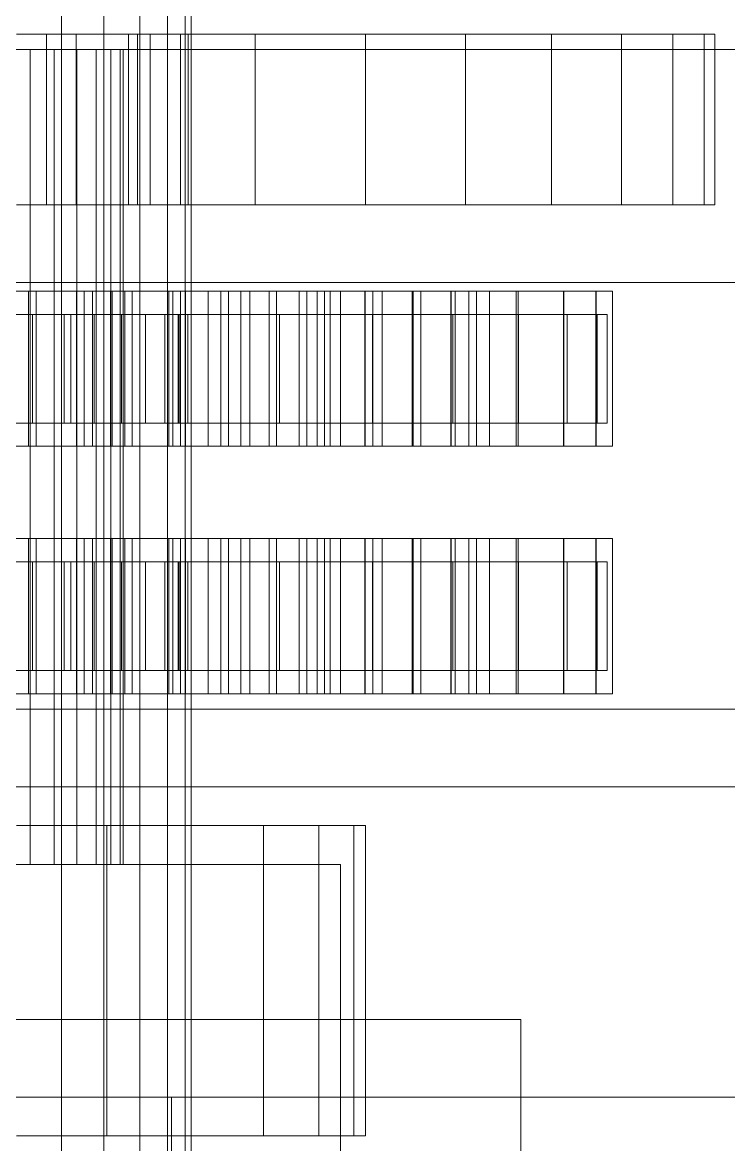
# Model space of a CAD drawing. Header units: millimetres. Extents: x -191664 to 191490, y -197311 to 10263.
# Drawn here: x 57447.9 to 57538.9, y -16606.1 to -16461.5 of the extents above; entities that cross this region are included whole.
import ezdxf

# ---------------------------------------------------------------- set-up
doc = ezdxf.new("R2010")
doc.units = ezdxf.units.MM
doc.layers.add('superior_secador', color=7, linetype='Continuous', lineweight=0)

msp = doc.modelspace()

# ---------------------------------------------------------------- linework, layer by layer
at = {"layer": 'superior_secador', "color": 9, "true_color": 0xbcc6c9}
for p, q in [((57452.94, -16380), (57452.94, -16640)), ((57458.37, -16380), (57458.37, -16640)), ((57463.03, -16380), (57463.03, -16640)), ((57466.6, -16380), (57466.6, -16640)), ((57468.85, -16380), (57468.85, -16640)), ((57469.62, -16640), (57469.62, -16380))]:
    msp.add_line(p, q, dxfattribs=at)
at = {"layer": 'superior_secador', "color": 252, "true_color": 0x8ba19a}
for p, q in [((57447.12, -16463), (57462.74, -16463)), ((57451.02, -16463), (57447.12, -16463)), ((57454.81, -16463), (57451.02, -16463)), ((57451.02, -16463), (57451.02, -16485)), ((57462.74, -16463), (57451.02, -16463)), ((57458.37, -16463), (57454.81, -16463)), ((57454.81, -16463), (57454.81, -16485)), ((57477.9, -16463), (57454.81, -16463)), ((57461.58, -16463), (57458.37, -16463)), ((57458.37, -16463), (57458.37, -16485)), ((57492.12, -16463), (57458.37, -16463)), ((57464.35, -16463), (57461.58, -16463)), ((57461.58, -16463), (57461.58, -16485)), ((57504.97, -16463), (57461.58, -16463)), ((57462.74, -16485), (57462.74, -16463)), ((57462.74, -16463), (57477.9, -16463)), ((57466.6, -16463), (57464.35, -16463)), ((57464.35, -16463), (57464.35, -16485)), ((57516.06, -16463), (57464.35, -16463)), ((57468.26, -16463), (57466.6, -16463)), ((57466.6, -16463), (57466.6, -16485)), ((57525.06, -16463), (57466.6, -16463)), ((57469.27, -16463), (57468.26, -16463)), ((57468.26, -16463), (57468.26, -16485)), ((57531.69, -16463), (57468.26, -16463)), ((57469.62, -16463), (57469.27, -16463)), ((57469.27, -16463), (57469.27, -16485)), ((57535.75, -16463), (57469.27, -16463)), ((57469.62, -16485), (57469.62, -16463)), ((57469.62, -16463), (57537.12, -16463)), ((57477.9, -16485), (57477.9, -16463)), ((57477.9, -16463), (57492.12, -16463)), ((57492.12, -16485), (57492.12, -16463)), ((57492.12, -16463), (57504.97, -16463)), ((57504.97, -16485), (57504.97, -16463)), ((57504.97, -16463), (57516.06, -16463)), ((57516.06, -16485), (57516.06, -16463)), ((57516.06, -16463), (57525.06, -16463)), ((57525.06, -16485), (57525.06, -16463)), ((57525.06, -16463), (57531.69, -16463)), ((57531.69, -16485), (57531.69, -16463)), ((57531.69, -16463), (57535.75, -16463)), ((57535.75, -16485), (57535.75, -16463)), ((57535.75, -16463), (57537.12, -16463)), ((57537.12, -16463), (57537.12, -16485)), ((57462.74, -16485), (57447.12, -16485)), ((57447.12, -16485), (57451.02, -16485)), ((57451.02, -16485), (57454.81, -16485)), ((57451.02, -16485), (57462.74, -16485)), ((57454.81, -16485), (57458.37, -16485)), ((57454.81, -16485), (57477.9, -16485)), ((57458.37, -16485), (57461.58, -16485)), ((57458.37, -16485), (57492.12, -16485)), ((57461.58, -16485), (57464.35, -16485)), ((57461.58, -16485), (57504.97, -16485)), ((57477.9, -16485), (57462.74, -16485)), ((57464.35, -16485), (57466.6, -16485)), ((57464.35, -16485), (57516.06, -16485)), ((57466.6, -16485), (57468.26, -16485)), ((57466.6, -16485), (57525.06, -16485)), ((57468.26, -16485), (57469.27, -16485)), ((57468.26, -16485), (57531.69, -16485)), ((57469.27, -16485), (57469.62, -16485)), ((57469.27, -16485), (57535.75, -16485)), ((57537.12, -16485), (57469.62, -16485)), ((57492.12, -16485), (57477.9, -16485)), ((57504.97, -16485), (57492.12, -16485)), ((57516.06, -16485), (57504.97, -16485)), ((57525.06, -16485), (57516.06, -16485)), ((57531.69, -16485), (57525.06, -16485)), ((57535.75, -16485), (57531.69, -16485)), ((57537.12, -16485), (57535.75, -16485)), ((57438.55, -16496.12), (57448.9, -16496.12)), ((57448.9, -16496.12), (57445.8, -16496.12)), ((57448.9, -16516.12), (57448.9, -16496.12)), ((57448.9, -16496.12), (57459.25, -16496.12)), ((57452.01, -16496.12), (57448.9, -16496.12)), ((57454.9, -16496.12), (57452.01, -16496.12)), ((57452.01, -16496.12), (57452.01, -16516.12)), ((57459.25, -16496.12), (57452.01, -16496.12)), ((57457.39, -16496.12), (57454.9, -16496.12)), ((57454.9, -16496.12), (57454.9, -16516.12)), ((57468.9, -16496.12), (57454.9, -16496.12)), ((57459.29, -16496.12), (57457.39, -16496.12)), ((57457.39, -16496.12), (57457.39, -16516.12)), ((57477.19, -16496.12), (57457.39, -16496.12)), ((57459.25, -16516.12), (57459.25, -16496.12)), ((57459.25, -16496.12), (57468.9, -16496.12)), ((57460.49, -16496.12), (57459.29, -16496.12)), ((57459.29, -16496.12), (57459.29, -16516.12)), ((57483.54, -16496.12), (57459.29, -16496.12)), ((57460.9, -16496.12), (57460.49, -16496.12)), ((57460.49, -16496.12), (57460.49, -16516.12)), ((57487.54, -16496.12), (57460.49, -16496.12)), ((57460.9, -16516.12), (57460.9, -16496.12)), ((57460.9, -16496.12), (57488.9, -16496.12)), ((57468.9, -16516.12), (57468.9, -16496.12)), ((57468.9, -16496.12), (57477.19, -16496.12)), ((57477.19, -16516.12), (57477.19, -16496.12)), ((57477.19, -16496.12), (57483.54, -16496.12)), ((57483.54, -16516.12), (57483.54, -16496.12)), ((57483.54, -16496.12), (57487.54, -16496.12)), ((57487.54, -16516.12), (57487.54, -16496.12)), ((57487.54, -16496.12), (57488.9, -16496.12)), ((57488.9, -16496.12), (57488.9, -16516.12)), ((57440.09, -16499.12), (57454.14, -16499.12)), ((57449.19, -16499.12), (57445.04, -16499.12)), ((57453.27, -16499.12), (57449.19, -16499.12)), ((57449.19, -16499.12), (57449.19, -16513.12)), ((57454.14, -16499.12), (57449.19, -16499.12)), ((57457.14, -16499.12), (57453.27, -16499.12)), ((57453.27, -16499.12), (57453.27, -16513.12)), ((57467.95, -16499.12), (57453.27, -16499.12)), ((57454.14, -16513.12), (57454.14, -16499.12)), ((57454.14, -16499.12), (57467.95, -16499.12)), ((57460.68, -16499.12), (57457.14, -16499.12)), ((57457.14, -16499.12), (57457.14, -16513.12)), ((57481.04, -16499.12), (57457.14, -16499.12)), ((57463.74, -16499.12), (57460.68, -16499.12)), ((57460.68, -16499.12), (57460.68, -16513.12)), ((57492.99, -16499.12), (57460.68, -16499.12)), ((57466.25, -16499.12), (57463.74, -16499.12)), ((57463.74, -16499.12), (57463.74, -16513.12)), ((57503.37, -16499.12), (57463.74, -16499.12)), ((57468.1, -16499.12), (57466.25, -16499.12)), ((57466.25, -16499.12), (57466.25, -16513.12)), ((57511.83, -16499.12), (57466.25, -16499.12)), ((57467.95, -16513.12), (57467.95, -16499.12)), ((57467.95, -16499.12), (57481.04, -16499.12)), ((57469.23, -16499.12), (57468.1, -16499.12)), ((57468.1, -16499.12), (57468.1, -16513.12)), ((57518.09, -16499.12), (57468.1, -16499.12)), ((57469.62, -16499.12), (57469.23, -16499.12)), ((57469.23, -16499.12), (57469.23, -16513.12)), ((57521.94, -16499.12), (57469.23, -16499.12)), ((57469.62, -16513.12), (57469.62, -16499.12)), ((57469.62, -16499.12), (57523.23, -16499.12)), ((57481.04, -16513.12), (57481.04, -16499.12)), ((57481.04, -16499.12), (57492.99, -16499.12)), ((57492.99, -16513.12), (57492.99, -16499.12)), ((57492.99, -16499.12), (57503.37, -16499.12)), ((57503.37, -16513.12), (57503.37, -16499.12)), ((57503.37, -16499.12), (57511.83, -16499.12)), ((57511.83, -16513.12), (57511.83, -16499.12)), ((57511.83, -16499.12), (57518.09, -16499.12)), ((57518.09, -16513.12), (57518.09, -16499.12)), ((57518.09, -16499.12), (57521.94, -16499.12)), ((57521.94, -16513.12), (57521.94, -16499.12)), ((57521.94, -16499.12), (57523.23, -16499.12)), ((57523.23, -16499.12), (57523.23, -16513.12)), ((57454.14, -16513.12), (57440.09, -16513.12)), ((57445.04, -16513.12), (57449.19, -16513.12)), ((57449.19, -16513.12), (57453.27, -16513.12)), ((57449.19, -16513.12), (57454.14, -16513.12)), ((57453.27, -16513.12), (57457.14, -16513.12)), ((57453.27, -16513.12), (57467.95, -16513.12)), ((57467.95, -16513.12), (57454.14, -16513.12)), ((57457.14, -16513.12), (57460.68, -16513.12)), ((57457.14, -16513.12), (57481.04, -16513.12)), ((57460.68, -16513.12), (57463.74, -16513.12)), ((57460.68, -16513.12), (57492.99, -16513.12)), ((57463.74, -16513.12), (57466.25, -16513.12)), ((57463.74, -16513.12), (57503.37, -16513.12)), ((57466.25, -16513.12), (57468.1, -16513.12)), ((57466.25, -16513.12), (57511.83, -16513.12)), ((57481.04, -16513.12), (57467.95, -16513.12)), ((57468.1, -16513.12), (57469.23, -16513.12)), ((57468.1, -16513.12), (57518.09, -16513.12)), ((57469.23, -16513.12), (57469.62, -16513.12)), ((57469.23, -16513.12), (57521.94, -16513.12)), ((57523.23, -16513.12), (57469.62, -16513.12)), ((57492.99, -16513.12), (57481.04, -16513.12)), ((57503.37, -16513.12), (57492.99, -16513.12)), ((57511.83, -16513.12), (57503.37, -16513.12)), ((57518.09, -16513.12), (57511.83, -16513.12)), ((57521.94, -16513.12), (57518.09, -16513.12)), ((57523.23, -16513.12), (57521.94, -16513.12)), ((57448.9, -16516.12), (57438.55, -16516.12)), ((57445.8, -16516.12), (57448.9, -16516.12)), ((57459.25, -16516.12), (57448.9, -16516.12)), ((57448.9, -16516.12), (57452.01, -16516.12)), ((57452.01, -16516.12), (57454.9, -16516.12)), ((57452.01, -16516.12), (57459.25, -16516.12)), ((57454.9, -16516.12), (57457.39, -16516.12)), ((57454.9, -16516.12), (57468.9, -16516.12)), ((57457.39, -16516.12), (57459.29, -16516.12)), ((57457.39, -16516.12), (57477.19, -16516.12)), ((57468.9, -16516.12), (57459.25, -16516.12)), ((57459.29, -16516.12), (57460.49, -16516.12)), ((57459.29, -16516.12), (57483.54, -16516.12)), ((57460.49, -16516.12), (57460.9, -16516.12)), ((57460.49, -16516.12), (57487.54, -16516.12)), ((57488.9, -16516.12), (57460.9, -16516.12)), ((57477.19, -16516.12), (57468.9, -16516.12)), ((57483.54, -16516.12), (57477.19, -16516.12)), ((57487.54, -16516.12), (57483.54, -16516.12)), ((57488.9, -16516.12), (57487.54, -16516.12)), ((57438.55, -16528), (57448.9, -16528)), ((57448.9, -16528), (57445.8, -16528)), ((57448.9, -16548), (57448.9, -16528)), ((57448.9, -16528), (57459.25, -16528)), ((57452.01, -16528), (57448.9, -16528)), ((57454.9, -16528), (57452.01, -16528)), ((57452.01, -16528), (57452.01, -16548)), ((57459.25, -16528), (57452.01, -16528)), ((57457.39, -16528), (57454.9, -16528)), ((57454.9, -16528), (57454.9, -16548)), ((57468.9, -16528), (57454.9, -16528)), ((57459.29, -16528), (57457.39, -16528)), ((57457.39, -16528), (57457.39, -16548)), ((57477.19, -16528), (57457.39, -16528)), ((57459.25, -16548), (57459.25, -16528)), ((57459.25, -16528), (57468.9, -16528)), ((57460.49, -16528), (57459.29, -16528)), ((57459.29, -16528), (57459.29, -16548)), ((57483.54, -16528), (57459.29, -16528)), ((57460.9, -16528), (57460.49, -16528)), ((57460.49, -16528), (57460.49, -16548)), ((57487.54, -16528), (57460.49, -16528)), ((57460.9, -16548), (57460.9, -16528)), ((57460.9, -16528), (57488.9, -16528)), ((57468.9, -16548), (57468.9, -16528)), ((57468.9, -16528), (57477.19, -16528)), ((57477.19, -16548), (57477.19, -16528)), ((57477.19, -16528), (57483.54, -16528)), ((57483.54, -16548), (57483.54, -16528)), ((57483.54, -16528), (57487.54, -16528)), ((57487.54, -16548), (57487.54, -16528)), ((57487.54, -16528), (57488.9, -16528)), ((57488.9, -16528), (57488.9, -16548)), ((57440.09, -16531), (57454.14, -16531)), ((57449.19, -16531), (57445.04, -16531)), ((57453.27, -16531), (57449.19, -16531)), ((57449.19, -16531), (57449.19, -16545)), ((57454.14, -16531), (57449.19, -16531)), ((57457.14, -16531), (57453.27, -16531)), ((57453.27, -16531), (57453.27, -16545)), ((57467.95, -16531), (57453.27, -16531)), ((57454.14, -16545), (57454.14, -16531)), ((57454.14, -16531), (57467.95, -16531)), ((57460.68, -16531), (57457.14, -16531)), ((57457.14, -16531), (57457.14, -16545)), ((57481.04, -16531), (57457.14, -16531)), ((57463.74, -16531), (57460.68, -16531)), ((57460.68, -16531), (57460.68, -16545)), ((57492.99, -16531), (57460.68, -16531)), ((57466.25, -16531), (57463.74, -16531)), ((57463.74, -16531), (57463.74, -16545)), ((57503.37, -16531), (57463.74, -16531)), ((57468.1, -16531), (57466.25, -16531)), ((57466.25, -16531), (57466.25, -16545)), ((57511.83, -16531), (57466.25, -16531)), ((57467.95, -16545), (57467.95, -16531)), ((57467.95, -16531), (57481.04, -16531)), ((57469.23, -16531), (57468.1, -16531)), ((57468.1, -16531), (57468.1, -16545)), ((57518.09, -16531), (57468.1, -16531)), ((57469.62, -16531), (57469.23, -16531)), ((57469.23, -16531), (57469.23, -16545)), ((57521.94, -16531), (57469.23, -16531)), ((57469.62, -16545), (57469.62, -16531)), ((57469.62, -16531), (57523.23, -16531)), ((57481.04, -16545), (57481.04, -16531)), ((57481.04, -16531), (57492.99, -16531)), ((57492.99, -16545), (57492.99, -16531)), ((57492.99, -16531), (57503.37, -16531)), ((57503.37, -16545), (57503.37, -16531)), ((57503.37, -16531), (57511.83, -16531)), ((57511.83, -16545), (57511.83, -16531)), ((57511.83, -16531), (57518.09, -16531)), ((57518.09, -16545), (57518.09, -16531)), ((57518.09, -16531), (57521.94, -16531)), ((57521.94, -16545), (57521.94, -16531)), ((57521.94, -16531), (57523.23, -16531)), ((57523.23, -16531), (57523.23, -16545)), ((57454.14, -16545), (57440.09, -16545)), ((57445.04, -16545), (57449.19, -16545)), ((57449.19, -16545), (57453.27, -16545)), ((57449.19, -16545), (57454.14, -16545)), ((57453.27, -16545), (57457.14, -16545)), ((57453.27, -16545), (57467.95, -16545)), ((57467.95, -16545), (57454.14, -16545)), ((57457.14, -16545), (57460.68, -16545)), ((57457.14, -16545), (57481.04, -16545)), ((57460.68, -16545), (57463.74, -16545)), ((57460.68, -16545), (57492.99, -16545)), ((57463.74, -16545), (57466.25, -16545)), ((57463.74, -16545), (57503.37, -16545)), ((57466.25, -16545), (57468.1, -16545)), ((57466.25, -16545), (57511.83, -16545)), ((57481.04, -16545), (57467.95, -16545)), ((57468.1, -16545), (57469.23, -16545)), ((57468.1, -16545), (57518.09, -16545)), ((57469.23, -16545), (57469.62, -16545)), ((57469.23, -16545), (57521.94, -16545)), ((57523.23, -16545), (57469.62, -16545)), ((57492.99, -16545), (57481.04, -16545)), ((57503.37, -16545), (57492.99, -16545)), ((57511.83, -16545), (57503.37, -16545)), ((57518.09, -16545), (57511.83, -16545)), ((57521.94, -16545), (57518.09, -16545)), ((57523.23, -16545), (57521.94, -16545)), ((57448.9, -16548), (57438.55, -16548)), ((57445.8, -16548), (57448.9, -16548)), ((57459.25, -16548), (57448.9, -16548)), ((57448.9, -16548), (57452.01, -16548)), ((57452.01, -16548), (57454.9, -16548)), ((57452.01, -16548), (57459.25, -16548)), ((57454.9, -16548), (57457.39, -16548)), ((57454.9, -16548), (57468.9, -16548)), ((57457.39, -16548), (57459.29, -16548)), ((57457.39, -16548), (57477.19, -16548)), ((57468.9, -16548), (57459.25, -16548)), ((57459.29, -16548), (57460.49, -16548)), ((57459.29, -16548), (57483.54, -16548)), ((57460.49, -16548), (57460.9, -16548)), ((57460.49, -16548), (57487.54, -16548)), ((57488.9, -16548), (57460.9, -16548)), ((57477.19, -16548), (57468.9, -16548)), ((57483.54, -16548), (57477.19, -16548)), ((57487.54, -16548), (57483.54, -16548)), ((57488.9, -16548), (57487.54, -16548)), ((57447.12, -16565), (57458.76, -16565)), ((57452.94, -16565), (57447.12, -16565)), ((57458.37, -16565), (57452.94, -16565)), ((57452.94, -16565), (57452.94, -16605)), ((57458.76, -16565), (57452.94, -16565)), ((57463.03, -16565), (57458.37, -16565)), ((57458.37, -16565), (57458.37, -16605)), ((57469.62, -16565), (57458.37, -16565)), ((57458.76, -16605), (57458.76, -16565)), ((57458.76, -16565), (57469.62, -16565)), ((57466.6, -16565), (57463.03, -16565)), ((57463.03, -16565), (57463.03, -16605)), ((57478.94, -16565), (57463.03, -16565)), ((57468.85, -16565), (57466.6, -16565)), ((57466.6, -16565), (57466.6, -16605)), ((57486.09, -16565), (57466.6, -16565)), ((57469.62, -16565), (57468.85, -16565)), ((57468.85, -16565), (57468.85, -16605)), ((57490.58, -16565), (57468.85, -16565)), ((57469.62, -16605), (57469.62, -16565)), ((57469.62, -16565), (57492.12, -16565)), ((57469.62, -16565), (57478.94, -16565)), ((57478.94, -16605), (57478.94, -16565)), ((57478.94, -16565), (57486.09, -16565)), ((57486.09, -16605), (57486.09, -16565)), ((57486.09, -16565), (57490.58, -16565)), ((57490.58, -16605), (57490.58, -16565)), ((57490.58, -16565), (57492.12, -16565)), ((57492.12, -16565), (57492.12, -16605)), ((57458.76, -16605), (57447.12, -16605)), ((57447.12, -16605), (57452.94, -16605)), ((57452.94, -16605), (57458.37, -16605)), ((57452.94, -16605), (57458.76, -16605)), ((57458.37, -16605), (57463.03, -16605)), ((57458.37, -16605), (57469.62, -16605)), ((57469.62, -16605), (57458.76, -16605)), ((57463.03, -16605), (57466.6, -16605)), ((57463.03, -16605), (57478.94, -16605)), ((57466.6, -16605), (57468.85, -16605)), ((57466.6, -16605), (57486.09, -16605)), ((57468.85, -16605), (57469.62, -16605)), ((57468.85, -16605), (57490.58, -16605)), ((57492.12, -16605), (57469.62, -16605)), ((57478.94, -16605), (57469.62, -16605)), ((57486.09, -16605), (57478.94, -16605)), ((57490.58, -16605), (57486.09, -16605)), ((57492.12, -16605), (57490.58, -16605))]:
    msp.add_line(p, q, dxfattribs=at)
at = {"layer": 'superior_secador', "color": 117, "true_color": 0x356c64}
for p, q in [((57542.12, -16465), (57352.12, -16465)), ((57352.12, -16560), (57542.12, -16560))]:
    msp.add_line(p, q, dxfattribs=at)
at = {"layer": 'superior_secador', "color": 253, "true_color": 0xabb8bc}
for p, q in [((57448.9, -16465), (57445.8, -16465)), ((57452.01, -16465), (57448.9, -16465)), ((57448.9, -16465), (57448.9, -16570)), ((57454.9, -16465), (57452.01, -16465)), ((57452.01, -16465), (57452.01, -16570)), ((57457.39, -16465), (57454.9, -16465)), ((57454.9, -16465), (57454.9, -16570)), ((57459.29, -16465), (57457.39, -16465)), ((57457.39, -16465), (57457.39, -16570)), ((57460.49, -16465), (57459.29, -16465)), ((57459.29, -16465), (57459.29, -16570)), ((57460.49, -16465), (57460.9, -16465)), ((57460.49, -16465), (57460.49, -16570)), ((57460.9, -16570), (57460.9, -16465)), ((57448.9, -16570), (57445.8, -16570)), ((57452.01, -16570), (57448.9, -16570)), ((57454.9, -16570), (57452.01, -16570)), ((57457.39, -16570), (57454.9, -16570)), ((57459.29, -16570), (57457.39, -16570)), ((57460.49, -16570), (57459.29, -16570)), ((57460.9, -16570), (57460.49, -16570))]:
    msp.add_line(p, q, dxfattribs=at)
at = {"layer": 'superior_secador', "color": 55, "true_color": 0xb9a24b}
msp.add_line((57557.12, -16495), (57167.12, -16495), dxfattribs=at)
at = {"layer": 'superior_secador', "color": 8, "true_color": 0x657a85}
for p, q in [((57449.66, -16496.12), (57436.3, -16496.12)), ((57455.86, -16496.12), (57442.5, -16496.12)), ((57442.5, -16496.12), (57448.7, -16496.12)), ((57449.66, -16496.12), (57443.46, -16496.12)), ((57446.75, -16496.12), (57459.47, -16496.12)), ((57456.92, -16496.12), (57446.83, -16496.12)), ((57448.7, -16496.12), (57448.7, -16516.12)), ((57462.05, -16496.12), (57448.7, -16496.12)), ((57448.7, -16496.12), (57454.89, -16496.12)), ((57449.66, -16516.12), (57449.66, -16496.12)), ((57455.86, -16496.12), (57449.66, -16496.12)), ((57454.89, -16496.12), (57454.89, -16516.12)), ((57468.25, -16496.12), (57454.89, -16496.12)), ((57454.89, -16496.12), (57461.09, -16496.12)), ((57455.86, -16516.12), (57455.86, -16496.12)), ((57462.05, -16496.12), (57455.86, -16496.12)), ((57466.76, -16496.12), (57456.92, -16496.12)), ((57456.92, -16496.12), (57456.92, -16516.12)), ((57459.47, -16496.12), (57456.92, -16496.12)), ((57459.47, -16516.12), (57459.47, -16496.12)), ((57459.47, -16496.12), (57471.85, -16496.12)), ((57461.09, -16496.12), (57461.09, -16516.12)), ((57474.45, -16496.12), (57461.09, -16496.12)), ((57461.09, -16496.12), (57467.28, -16496.12)), ((57462.05, -16516.12), (57462.05, -16496.12)), ((57468.25, -16496.12), (57462.05, -16496.12)), ((57476.05, -16496.12), (57466.76, -16496.12)), ((57466.76, -16496.12), (57466.76, -16516.12)), ((57471.85, -16496.12), (57466.76, -16496.12)), ((57467.28, -16496.12), (57467.28, -16516.12)), ((57480.64, -16496.12), (57467.28, -16496.12)), ((57467.28, -16496.12), (57473.48, -16496.12)), ((57468.25, -16516.12), (57468.25, -16496.12)), ((57474.45, -16496.12), (57468.25, -16496.12)), ((57471.85, -16516.12), (57471.85, -16496.12)), ((57471.85, -16496.12), (57483.56, -16496.12)), ((57473.48, -16496.12), (57473.48, -16516.12)), ((57486.84, -16496.12), (57473.48, -16496.12)), ((57473.48, -16496.12), (57479.68, -16496.12)), ((57474.45, -16516.12), (57474.45, -16496.12)), ((57480.64, -16496.12), (57474.45, -16496.12)), ((57484.55, -16496.12), (57476.05, -16496.12)), ((57476.05, -16496.12), (57476.05, -16516.12)), ((57483.56, -16496.12), (57476.05, -16496.12)), ((57479.68, -16496.12), (57479.68, -16516.12)), ((57493.03, -16496.12), (57479.68, -16496.12)), ((57479.68, -16496.12), (57485.87, -16496.12)), ((57480.64, -16516.12), (57480.64, -16496.12)), ((57486.84, -16496.12), (57480.64, -16496.12)), ((57483.56, -16516.12), (57483.56, -16496.12)), ((57483.56, -16496.12), (57494.26, -16496.12)), ((57492.02, -16496.12), (57484.55, -16496.12)), ((57484.55, -16496.12), (57484.55, -16516.12)), ((57494.26, -16496.12), (57484.55, -16496.12)), ((57485.87, -16496.12), (57485.87, -16516.12)), ((57499.23, -16496.12), (57485.87, -16496.12)), ((57485.87, -16496.12), (57492.07, -16496.12)), ((57486.84, -16516.12), (57486.84, -16496.12)), ((57493.03, -16496.12), (57486.84, -16496.12)), ((57498.26, -16496.12), (57492.02, -16496.12)), ((57492.02, -16496.12), (57492.02, -16516.12)), ((57503.67, -16496.12), (57492.02, -16496.12)), ((57492.07, -16496.12), (57492.07, -16516.12)), ((57505.43, -16496.12), (57492.07, -16496.12)), ((57492.07, -16496.12), (57498.11, -16496.12)), ((57493.03, -16516.12), (57493.03, -16496.12)), ((57499.23, -16496.12), (57493.03, -16496.12)), ((57494.26, -16516.12), (57494.26, -16496.12)), ((57494.26, -16496.12), (57503.67, -16496.12)), ((57498.11, -16496.12), (57498.11, -16516.12)), ((57511.78, -16496.12), (57498.11, -16496.12)), ((57498.11, -16496.12), (57503.13, -16496.12)), ((57503.1, -16496.12), (57498.26, -16496.12)), ((57498.26, -16496.12), (57498.26, -16516.12)), ((57511.53, -16496.12), (57498.26, -16496.12)), ((57499.23, -16516.12), (57499.23, -16496.12)), ((57505.43, -16496.12), (57499.23, -16496.12)), ((57506.4, -16496.12), (57503.1, -16496.12)), ((57503.1, -16496.12), (57503.1, -16516.12)), ((57517.63, -16496.12), (57503.1, -16496.12)), ((57503.13, -16496.12), (57503.13, -16516.12)), ((57517.67, -16496.12), (57503.13, -16496.12)), ((57503.13, -16496.12), (57506.42, -16496.12)), ((57503.67, -16516.12), (57503.67, -16496.12)), ((57503.67, -16496.12), (57511.53, -16496.12)), ((57505.43, -16516.12), (57505.43, -16496.12)), ((57511.78, -16496.12), (57505.43, -16496.12)), ((57508.08, -16496.12), (57506.4, -16496.12)), ((57506.4, -16496.12), (57506.4, -16516.12)), ((57521.79, -16496.12), (57506.4, -16496.12)), ((57506.42, -16496.12), (57506.42, -16516.12)), ((57521.81, -16496.12), (57506.42, -16496.12)), ((57506.42, -16496.12), (57508.08, -16496.12)), ((57508.08, -16496.12), (57508.08, -16516.12)), ((57523.91, -16496.12), (57508.08, -16496.12)), ((57523.9, -16496.12), (57508.08, -16496.12)), ((57511.53, -16516.12), (57511.53, -16496.12)), ((57511.53, -16496.12), (57517.63, -16496.12)), ((57511.78, -16516.12), (57511.78, -16496.12)), ((57517.67, -16496.12), (57511.78, -16496.12)), ((57517.63, -16516.12), (57517.63, -16496.12)), ((57517.63, -16496.12), (57521.79, -16496.12)), ((57517.67, -16516.12), (57517.67, -16496.12)), ((57521.81, -16496.12), (57517.67, -16496.12)), ((57521.79, -16516.12), (57521.79, -16496.12)), ((57521.79, -16496.12), (57523.9, -16496.12)), ((57521.81, -16516.12), (57521.81, -16496.12)), ((57523.91, -16496.12), (57521.81, -16496.12)), ((57523.9, -16516.12), (57523.9, -16496.12)), ((57523.91, -16516.12), (57523.91, -16496.12)), ((57436.3, -16516.12), (57449.66, -16516.12)), ((57442.5, -16516.12), (57455.86, -16516.12)), ((57448.7, -16516.12), (57442.5, -16516.12)), ((57443.46, -16516.12), (57449.66, -16516.12)), ((57459.47, -16516.12), (57446.75, -16516.12)), ((57446.83, -16516.12), (57456.92, -16516.12)), ((57448.7, -16516.12), (57462.05, -16516.12)), ((57454.89, -16516.12), (57448.7, -16516.12)), ((57449.66, -16516.12), (57455.86, -16516.12)), ((57454.89, -16516.12), (57468.25, -16516.12)), ((57461.09, -16516.12), (57454.89, -16516.12)), ((57455.86, -16516.12), (57462.05, -16516.12)), ((57456.92, -16516.12), (57466.76, -16516.12)), ((57456.92, -16516.12), (57459.47, -16516.12)), ((57471.85, -16516.12), (57459.47, -16516.12)), ((57461.09, -16516.12), (57474.45, -16516.12)), ((57467.28, -16516.12), (57461.09, -16516.12)), ((57462.05, -16516.12), (57468.25, -16516.12)), ((57466.76, -16516.12), (57476.05, -16516.12)), ((57466.76, -16516.12), (57471.85, -16516.12)), ((57467.28, -16516.12), (57480.64, -16516.12)), ((57473.48, -16516.12), (57467.28, -16516.12)), ((57468.25, -16516.12), (57474.45, -16516.12)), ((57483.56, -16516.12), (57471.85, -16516.12)), ((57473.48, -16516.12), (57486.84, -16516.12)), ((57479.68, -16516.12), (57473.48, -16516.12)), ((57474.45, -16516.12), (57480.64, -16516.12)), ((57476.05, -16516.12), (57484.55, -16516.12)), ((57476.05, -16516.12), (57483.56, -16516.12)), ((57479.68, -16516.12), (57493.03, -16516.12)), ((57485.87, -16516.12), (57479.68, -16516.12)), ((57480.64, -16516.12), (57486.84, -16516.12)), ((57494.26, -16516.12), (57483.56, -16516.12)), ((57484.55, -16516.12), (57492.02, -16516.12)), ((57484.55, -16516.12), (57494.26, -16516.12)), ((57485.87, -16516.12), (57499.23, -16516.12)), ((57492.07, -16516.12), (57485.87, -16516.12)), ((57486.84, -16516.12), (57493.03, -16516.12)), ((57492.02, -16516.12), (57498.26, -16516.12)), ((57492.02, -16516.12), (57503.67, -16516.12)), ((57492.07, -16516.12), (57505.43, -16516.12)), ((57498.11, -16516.12), (57492.07, -16516.12)), ((57493.03, -16516.12), (57499.23, -16516.12)), ((57503.67, -16516.12), (57494.26, -16516.12)), ((57498.11, -16516.12), (57511.78, -16516.12)), ((57503.13, -16516.12), (57498.11, -16516.12)), ((57498.26, -16516.12), (57503.1, -16516.12)), ((57498.26, -16516.12), (57511.53, -16516.12)), ((57499.23, -16516.12), (57505.43, -16516.12)), ((57503.1, -16516.12), (57506.4, -16516.12)), ((57503.1, -16516.12), (57517.63, -16516.12)), ((57503.13, -16516.12), (57517.67, -16516.12)), ((57506.42, -16516.12), (57503.13, -16516.12)), ((57511.53, -16516.12), (57503.67, -16516.12)), ((57505.43, -16516.12), (57511.78, -16516.12)), ((57506.4, -16516.12), (57508.08, -16516.12)), ((57506.4, -16516.12), (57521.79, -16516.12)), ((57506.42, -16516.12), (57521.81, -16516.12)), ((57508.08, -16516.12), (57506.42, -16516.12)), ((57508.08, -16516.12), (57523.91, -16516.12)), ((57508.08, -16516.12), (57523.9, -16516.12)), ((57517.63, -16516.12), (57511.53, -16516.12)), ((57511.78, -16516.12), (57517.67, -16516.12)), ((57521.79, -16516.12), (57517.63, -16516.12)), ((57517.67, -16516.12), (57521.81, -16516.12)), ((57523.9, -16516.12), (57521.79, -16516.12)), ((57521.81, -16516.12), (57523.91, -16516.12)), ((57449.66, -16528), (57436.3, -16528)), ((57455.86, -16528), (57442.5, -16528)), ((57442.5, -16528), (57448.7, -16528)), ((57449.66, -16528), (57443.46, -16528)), ((57446.75, -16528), (57459.47, -16528)), ((57456.92, -16528), (57446.83, -16528)), ((57448.7, -16528), (57448.7, -16548)), ((57462.05, -16528), (57448.7, -16528)), ((57448.7, -16528), (57454.89, -16528)), ((57449.66, -16548), (57449.66, -16528)), ((57455.86, -16528), (57449.66, -16528)), ((57454.89, -16528), (57454.89, -16548)), ((57468.25, -16528), (57454.89, -16528)), ((57454.89, -16528), (57461.09, -16528)), ((57455.86, -16548), (57455.86, -16528)), ((57462.05, -16528), (57455.86, -16528)), ((57466.76, -16528), (57456.92, -16528)), ((57456.92, -16528), (57456.92, -16548)), ((57459.47, -16528), (57456.92, -16528)), ((57459.47, -16548), (57459.47, -16528)), ((57459.47, -16528), (57471.85, -16528)), ((57461.09, -16528), (57461.09, -16548)), ((57474.45, -16528), (57461.09, -16528)), ((57461.09, -16528), (57467.28, -16528)), ((57462.05, -16548), (57462.05, -16528)), ((57468.25, -16528), (57462.05, -16528)), ((57476.05, -16528), (57466.76, -16528)), ((57466.76, -16528), (57466.76, -16548)), ((57471.85, -16528), (57466.76, -16528)), ((57467.28, -16528), (57467.28, -16548)), ((57480.64, -16528), (57467.28, -16528)), ((57467.28, -16528), (57473.48, -16528)), ((57468.25, -16548), (57468.25, -16528)), ((57474.45, -16528), (57468.25, -16528)), ((57471.85, -16548), (57471.85, -16528)), ((57471.85, -16528), (57483.56, -16528)), ((57473.48, -16528), (57473.48, -16548)), ((57486.84, -16528), (57473.48, -16528)), ((57473.48, -16528), (57479.68, -16528)), ((57474.45, -16548), (57474.45, -16528)), ((57480.64, -16528), (57474.45, -16528)), ((57484.55, -16528), (57476.05, -16528)), ((57476.05, -16528), (57476.05, -16548)), ((57483.56, -16528), (57476.05, -16528)), ((57479.68, -16528), (57479.68, -16548)), ((57493.03, -16528), (57479.68, -16528)), ((57479.68, -16528), (57485.87, -16528)), ((57480.64, -16548), (57480.64, -16528)), ((57486.84, -16528), (57480.64, -16528)), ((57483.56, -16548), (57483.56, -16528)), ((57483.56, -16528), (57494.26, -16528)), ((57492.02, -16528), (57484.55, -16528)), ((57484.55, -16528), (57484.55, -16548)), ((57494.26, -16528), (57484.55, -16528)), ((57485.87, -16528), (57485.87, -16548)), ((57499.23, -16528), (57485.87, -16528)), ((57485.87, -16528), (57492.07, -16528)), ((57486.84, -16548), (57486.84, -16528)), ((57493.03, -16528), (57486.84, -16528)), ((57498.26, -16528), (57492.02, -16528)), ((57492.02, -16528), (57492.02, -16548)), ((57503.67, -16528), (57492.02, -16528)), ((57492.07, -16528), (57492.07, -16548)), ((57505.43, -16528), (57492.07, -16528)), ((57492.07, -16528), (57498.11, -16528)), ((57493.03, -16548), (57493.03, -16528)), ((57499.23, -16528), (57493.03, -16528)), ((57494.26, -16548), (57494.26, -16528)), ((57494.26, -16528), (57503.67, -16528)), ((57498.11, -16528), (57498.11, -16548)), ((57511.78, -16528), (57498.11, -16528)), ((57498.11, -16528), (57503.13, -16528)), ((57503.1, -16528), (57498.26, -16528)), ((57498.26, -16528), (57498.26, -16548)), ((57511.53, -16528), (57498.26, -16528)), ((57499.23, -16548), (57499.23, -16528)), ((57505.43, -16528), (57499.23, -16528)), ((57506.4, -16528), (57503.1, -16528)), ((57503.1, -16528), (57503.1, -16548)), ((57517.63, -16528), (57503.1, -16528)), ((57503.13, -16528), (57503.13, -16548)), ((57517.67, -16528), (57503.13, -16528)), ((57503.13, -16528), (57506.42, -16528)), ((57503.67, -16548), (57503.67, -16528)), ((57503.67, -16528), (57511.53, -16528)), ((57505.43, -16548), (57505.43, -16528)), ((57511.78, -16528), (57505.43, -16528)), ((57508.08, -16528), (57506.4, -16528)), ((57506.4, -16528), (57506.4, -16548)), ((57521.79, -16528), (57506.4, -16528)), ((57506.42, -16528), (57506.42, -16548)), ((57521.81, -16528), (57506.42, -16528)), ((57506.42, -16528), (57508.08, -16528)), ((57508.08, -16528), (57508.08, -16548)), ((57523.91, -16528), (57508.08, -16528)), ((57523.9, -16528), (57508.08, -16528)), ((57511.53, -16548), (57511.53, -16528)), ((57511.53, -16528), (57517.63, -16528)), ((57511.78, -16548), (57511.78, -16528)), ((57517.67, -16528), (57511.78, -16528)), ((57517.63, -16548), (57517.63, -16528)), ((57517.63, -16528), (57521.79, -16528)), ((57517.67, -16548), (57517.67, -16528)), ((57521.81, -16528), (57517.67, -16528)), ((57521.79, -16548), (57521.79, -16528)), ((57521.79, -16528), (57523.9, -16528)), ((57521.81, -16548), (57521.81, -16528)), ((57523.91, -16528), (57521.81, -16528)), ((57523.9, -16548), (57523.9, -16528)), ((57523.91, -16548), (57523.91, -16528)), ((57436.3, -16548), (57449.66, -16548)), ((57442.5, -16548), (57455.86, -16548)), ((57448.7, -16548), (57442.5, -16548)), ((57443.46, -16548), (57449.66, -16548)), ((57459.47, -16548), (57446.75, -16548)), ((57446.83, -16548), (57456.92, -16548)), ((57448.7, -16548), (57462.05, -16548)), ((57454.89, -16548), (57448.7, -16548)), ((57449.66, -16548), (57455.86, -16548)), ((57454.89, -16548), (57468.25, -16548)), ((57461.09, -16548), (57454.89, -16548)), ((57455.86, -16548), (57462.05, -16548)), ((57456.92, -16548), (57466.76, -16548)), ((57456.92, -16548), (57459.47, -16548)), ((57471.85, -16548), (57459.47, -16548)), ((57461.09, -16548), (57474.45, -16548)), ((57467.28, -16548), (57461.09, -16548)), ((57462.05, -16548), (57468.25, -16548)), ((57466.76, -16548), (57476.05, -16548)), ((57466.76, -16548), (57471.85, -16548)), ((57467.28, -16548), (57480.64, -16548)), ((57473.48, -16548), (57467.28, -16548)), ((57468.25, -16548), (57474.45, -16548)), ((57483.56, -16548), (57471.85, -16548)), ((57473.48, -16548), (57486.84, -16548)), ((57479.68, -16548), (57473.48, -16548)), ((57474.45, -16548), (57480.64, -16548)), ((57476.05, -16548), (57484.55, -16548)), ((57476.05, -16548), (57483.56, -16548)), ((57479.68, -16548), (57493.03, -16548)), ((57485.87, -16548), (57479.68, -16548)), ((57480.64, -16548), (57486.84, -16548)), ((57494.26, -16548), (57483.56, -16548)), ((57484.55, -16548), (57492.02, -16548)), ((57484.55, -16548), (57494.26, -16548)), ((57485.87, -16548), (57499.23, -16548)), ((57492.07, -16548), (57485.87, -16548)), ((57486.84, -16548), (57493.03, -16548)), ((57492.02, -16548), (57498.26, -16548)), ((57492.02, -16548), (57503.67, -16548)), ((57492.07, -16548), (57505.43, -16548)), ((57498.11, -16548), (57492.07, -16548)), ((57493.03, -16548), (57499.23, -16548)), ((57503.67, -16548), (57494.26, -16548)), ((57498.11, -16548), (57511.78, -16548)), ((57503.13, -16548), (57498.11, -16548)), ((57498.26, -16548), (57503.1, -16548)), ((57498.26, -16548), (57511.53, -16548)), ((57499.23, -16548), (57505.43, -16548)), ((57503.1, -16548), (57506.4, -16548)), ((57503.1, -16548), (57517.63, -16548)), ((57503.13, -16548), (57517.67, -16548)), ((57506.42, -16548), (57503.13, -16548)), ((57511.53, -16548), (57503.67, -16548)), ((57505.43, -16548), (57511.78, -16548)), ((57506.4, -16548), (57508.08, -16548)), ((57506.4, -16548), (57521.79, -16548)), ((57506.42, -16548), (57521.81, -16548)), ((57508.08, -16548), (57506.42, -16548)), ((57508.08, -16548), (57523.91, -16548)), ((57508.08, -16548), (57523.9, -16548)), ((57517.63, -16548), (57511.53, -16548)), ((57511.78, -16548), (57517.67, -16548)), ((57521.79, -16548), (57517.63, -16548)), ((57517.67, -16548), (57521.81, -16548)), ((57523.9, -16548), (57521.79, -16548)), ((57521.81, -16548), (57523.91, -16548))]:
    msp.add_line(p, q, dxfattribs=at)
at = {"layer": 'superior_secador', "color": 253, "true_color": 0xa6b3ba}
for p, q in [((57342.12, -16550), (57552.12, -16550)), ((57408.9, -16570), (57488.9, -16570)), ((57488.9, -16570), (57488.9, -16630))]:
    msp.add_line(p, q, dxfattribs=at)
at = {"layer": 'superior_secador', "color": 142, "true_color": 0x159eb4}
for p, q in [((57322.12, -16590), (57512.12, -16590)), ((57512.12, -16590), (57512.12, -16640))]:
    msp.add_line(p, q, dxfattribs=at)
at = {"layer": 'superior_secador', "color": 9, "true_color": 0xb8c6c1}
for p, q in [((37717.12, -16600), (57467.12, -16600)), ((57467.12, -16600), (57467.12, -19400))]:
    msp.add_line(p, q, dxfattribs=at)
at = {"layer": 'superior_secador', "color": 251, "true_color": 0x536a64}
msp.add_line((37717.12, -16600), (57717.12, -16600), dxfattribs=at)
at = {"layer": 'superior_secador', "color": 254, "true_color": 0xd8e0dc}
msp.add_line((56065.45, -16600), (57702.12, -16600), dxfattribs=at)

doc.saveas('drawing.dxf')
